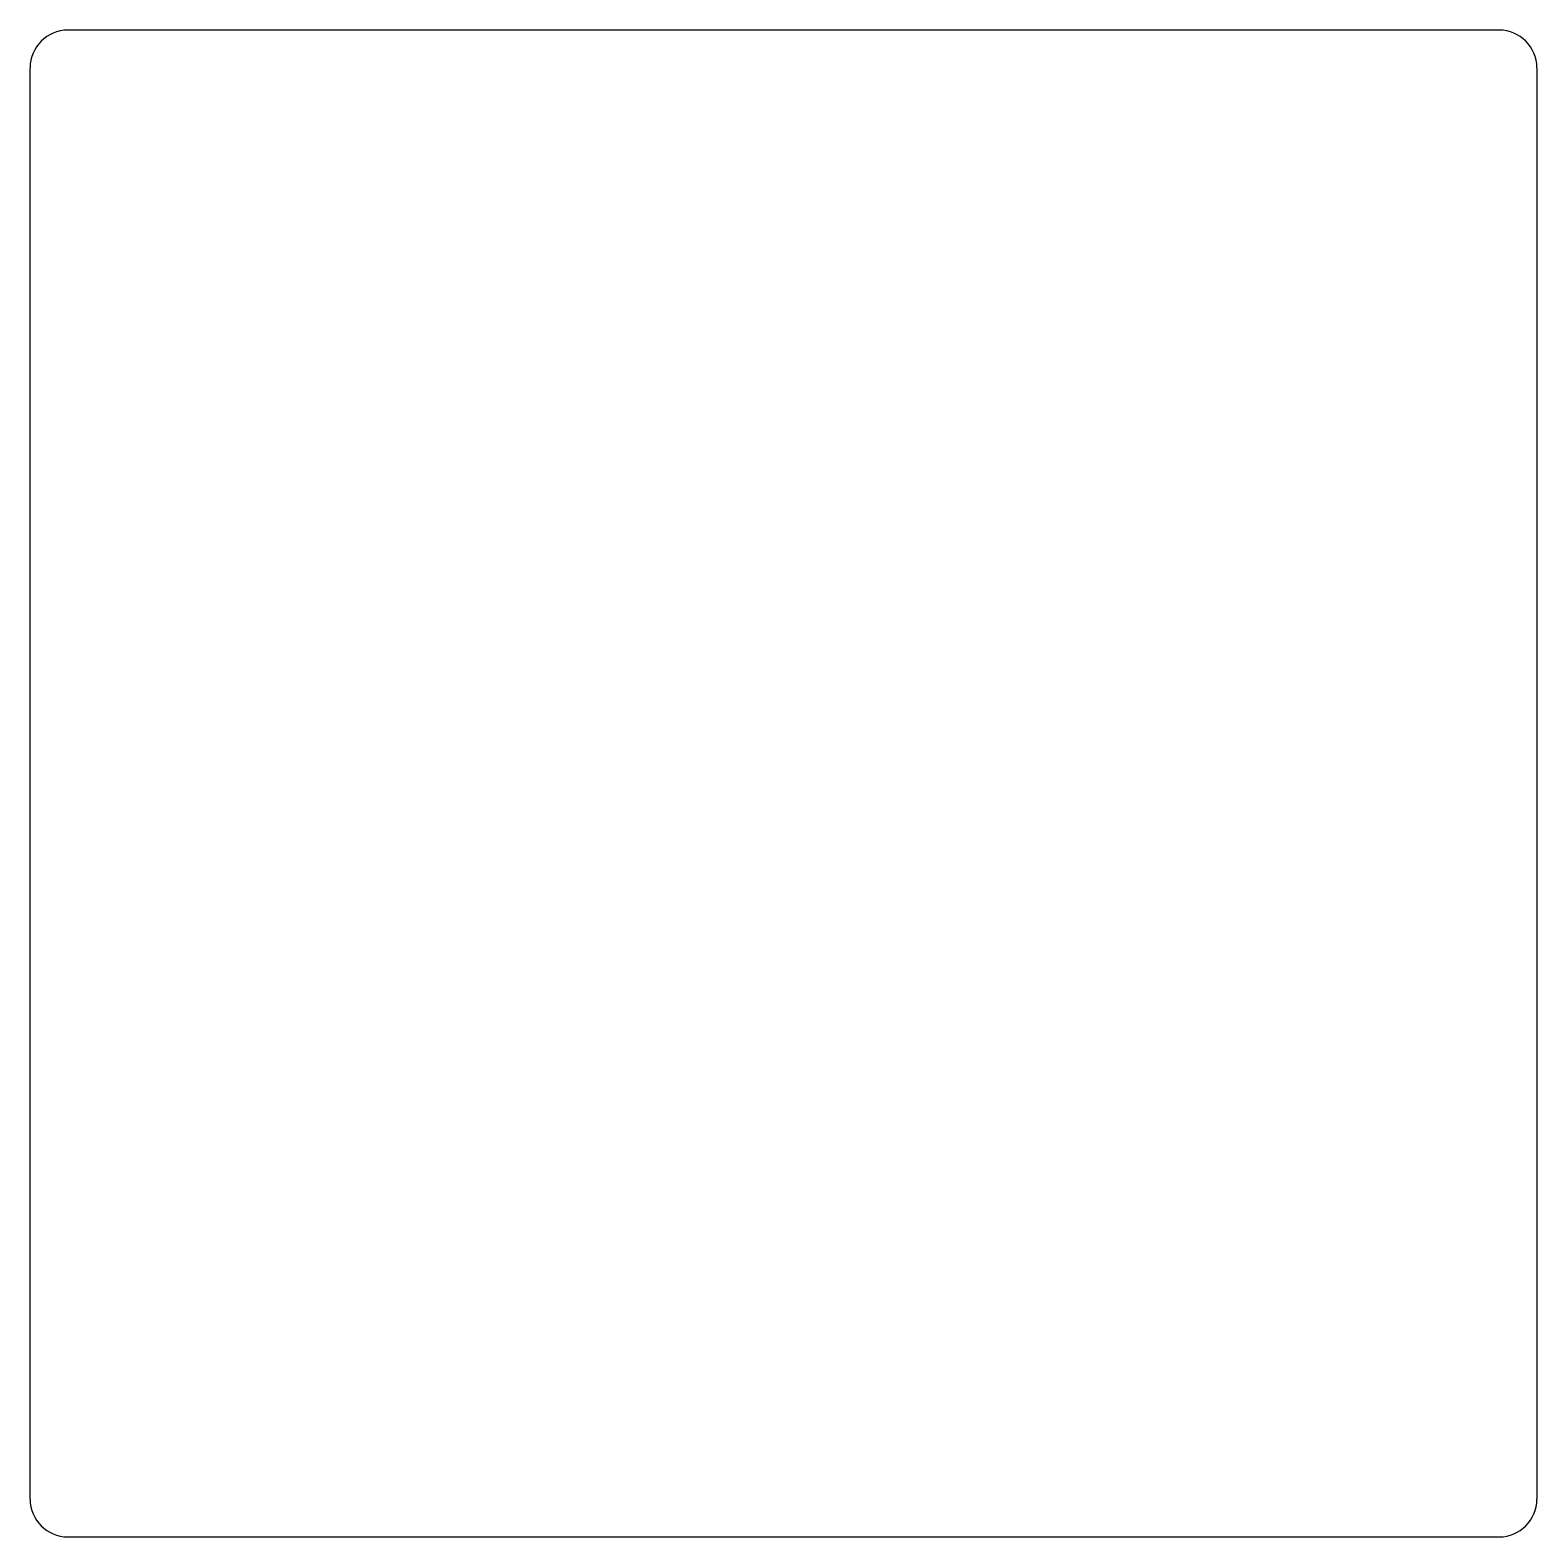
# Model space of a CAD drawing. Extents: x 0 to 10, y 0 to 10.
import ezdxf

# ---------------------------------------------------------------- set-up
doc = ezdxf.new("R2010")
doc.units = 0

msp = doc.modelspace()

# ---------------------------------------------------------------- linework, layer by layer
for p, q in [((9.75, 10), (0.25, 10)), ((0, 0.25), (0, 9.75)), ((10, 9.75), (10, 0.25)), ((0.25, 0), (9.75, 0))]:
    msp.add_line(p, q)
for centre, start, end in [((0.25, 9.75), 90, 180), ((9.75, 9.75), 0, 90), ((0.25, 0.25), 180, 270), ((9.75, 0.25), 270, 0)]:
    msp.add_arc(centre, 0.25, start, end)

doc.saveas('drawing.dxf')
